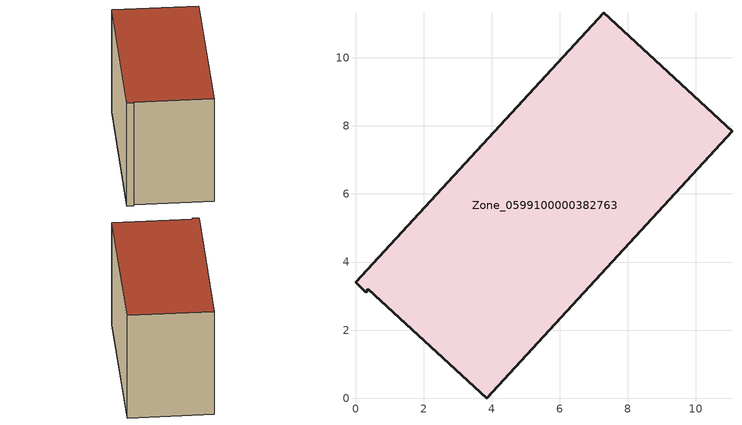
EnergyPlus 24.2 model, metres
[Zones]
Zone_0599100000382763
 floor ground (C_G): 0.38,3.19 0.3,3.12 0,3.41 7.28,11.32 11.06,7.85 3.86,0 z0
 wall outside (C_F): 7.28,11.32 0,3.41 0.3,3.12 0.38,3.19 3.86,0 11.06,7.85 7.28,11.32 z0:7.02
 roof outside (C_R): 3.86,0 11.06,7.85 7.28,11.32 0,3.41 0.3,3.12 0.38,3.19 z7.02
[BUILDING]
Pand.0599100000382763: North Axis=0; Terrain=City; Loads Convergence Tolerance Value=0.04; Temperature Convergence Tolerance Value=0.4; Solar Distribution=FullExterior; Maximum Number of Warmup Days=25; Minimum Number of Warmup Days=1
[Site:Location]
Rotterdam.The.Hague.AP_ZH_NLD Design_Conditions: Latitude=51.96; Longitude=4.45; Time Zone=1; Elevation=-4.5
[SITE:GROUNDTEMPERATURE:BUILDINGSURFACE]
18, 18, 18, 18, 18, 18, 18, 18, 18, 18, 18, 18
[MATERIAL] Thermal Absorptance=0.9; Solar Absorptance=0.7; Visible Absorptance=0.7
Name | Roughness | Thickness | Conductivity | Density | Specific Heat
G.TI.1992-2005 | MediumSmooth | 0.15 | 0.06 | 540 | 1210
F.TI.1992-2005 | Rough | 0.3 | 0.12 | 1920 | 840
R.TI.1992-2005 | MediumRough | 0.2 | 0.08 | 1500 | 1000
[CONSTRUCTION]
C_G: G.TI.1992-2005
C_F: F.TI.1992-2005
C_R: R.TI.1992-2005
[ZONE]
Zone_0599100000382763: Type=1; Multiplier=1; Ceiling Height=Autocalculate; Volume=Autocalculate; Floor Area=autocalculate; Part of Total Floor Area=Yes
[ZONEINFILTRATION:DESIGNFLOWRATE]
Infil_Zone_0599100000382763: Zone or ZoneList or Space or SpaceList=Zone_0599100000382763; Schedule=AlwaysOn; Design Flow Rate Calculation Method=Flow/Area; Flow Rate per Floor Area=0.0015; Constant Term Coefficient=1; Temperature Term Coefficient=0; Velocity Term Coefficient=0; Velocity Squared Term Coefficient=0
[HVACTEMPLATE:ZONE:IDEALLOADSAIRSYSTEM]
Zone_0599100000382763: Maximum Heating Supply Air Temperature=50; Minimum Cooling Supply Air Temperature=13; Maximum Heating Supply Air Humidity Ratio=0.0156; Minimum Cooling Supply Air Humidity Ratio=0.0077; Heating Limit=NoLimit; Cooling Limit=NoLimit; Dehumidification Control Type=ConstantSensibleHeatRatio; Cooling Sensible Heat Ratio=0.7; Dehumidification Setpoint=60; Humidification Control Type=None; Humidification Setpoint=30; Outdoor Air Method=None; Outdoor Air Flow Rate per Person=0.00944; Outdoor Air Flow Rate per Zone Floor Area=0; Outdoor Air Flow Rate per Zone=0; Demand Controlled Ventilation Type=None; Outdoor Air Economizer Type=NoEconomizer; Heat Recovery Type=None; Sensible Heat Recovery Effectiveness=0.7; Latent Heat Recovery Effectiveness=0.65
[ZONECONTROL:THERMOSTAT]
ThermostatControl_Zone_0599100000382763: Zone or ZoneList=Zone_0599100000382763; Control Type Schedule=DualSetpointControlType; Control 1=Thermostat_Zone_0599100000382763; Temperature Difference Between Cutout And Setpoint=0
[THERMOSTATSETPOINT:DUALSETPOINT]
Thermostat_Zone_0599100000382763: Heating Setpoint Temperature Schedule=HeatingSetpoint_Zone_0599100000382763; Cooling Setpoint Temperature Schedule=CoolingSetpoint_Zone_0599100000382763
[SCHEDULE:COMPACT]
HeatingSetpoint_Zone_0599100000382763: Through: 12/31, For: AllDays, Until: 24:00, 21
CoolingSetpoint_Zone_0599100000382763: Through: 12/31, For: AllDays, Until: 24:00, 24
DualSetpointControlType: Through: 12/31, For: AllDays, Until: 24:00, 4
AlwaysOn: Through: 12/31, For: AllDays, Until: 24:00, 1
